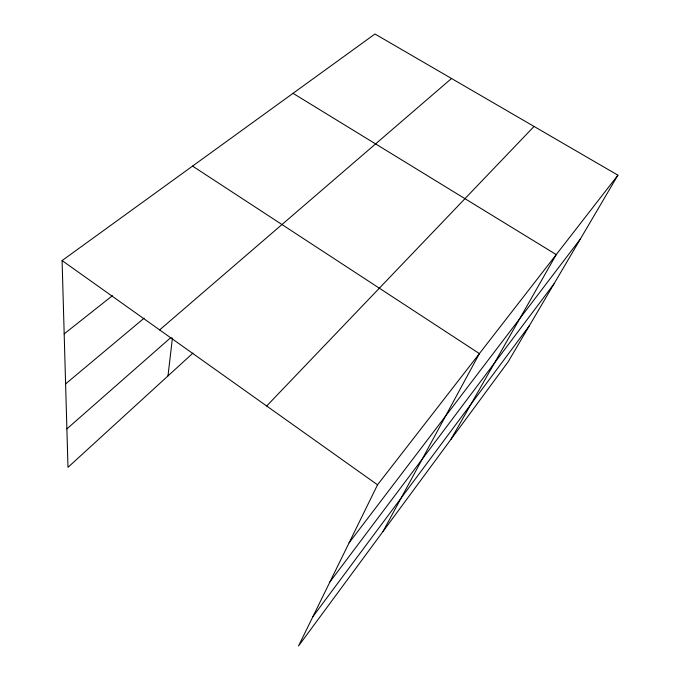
<?xml version="1.0" encoding="UTF-8"?>
<svg xmlns="http://www.w3.org/2000/svg" width="680" height="680" viewBox="0 0 680 680"><rect width="100%" height="100%" fill="white"/><g stroke="black" fill="none" stroke-linecap="round" stroke-linejoin="round"><path stroke-width="1.02" d="M167.986 375.929L172.422 338.062M617.908 175.168L377.536 484.806L298.512 646L508.096 361.904L617.908 175.168L374.952 34L62.092 260.576L67.983 467.321L192.984 353.082M383.036 531.437L479.4 353.6L192.559 166.09M450.883 439.458L556.248 254.6L293.037 93.33M312.911 616.633L529.516 325.474M329.927 581.918L553.987 283.866M349.07 542.869L580.465 238.85M266.671 406.002L534.046 126.438M66.886 428.885L171.071 337.356M159.638 329.919L451.529 78.489M65.603 383.902L144.092 318.197M64.175 333.872L112.446 295.681M62.092 260.576L377.536 484.806"/></g></svg>
